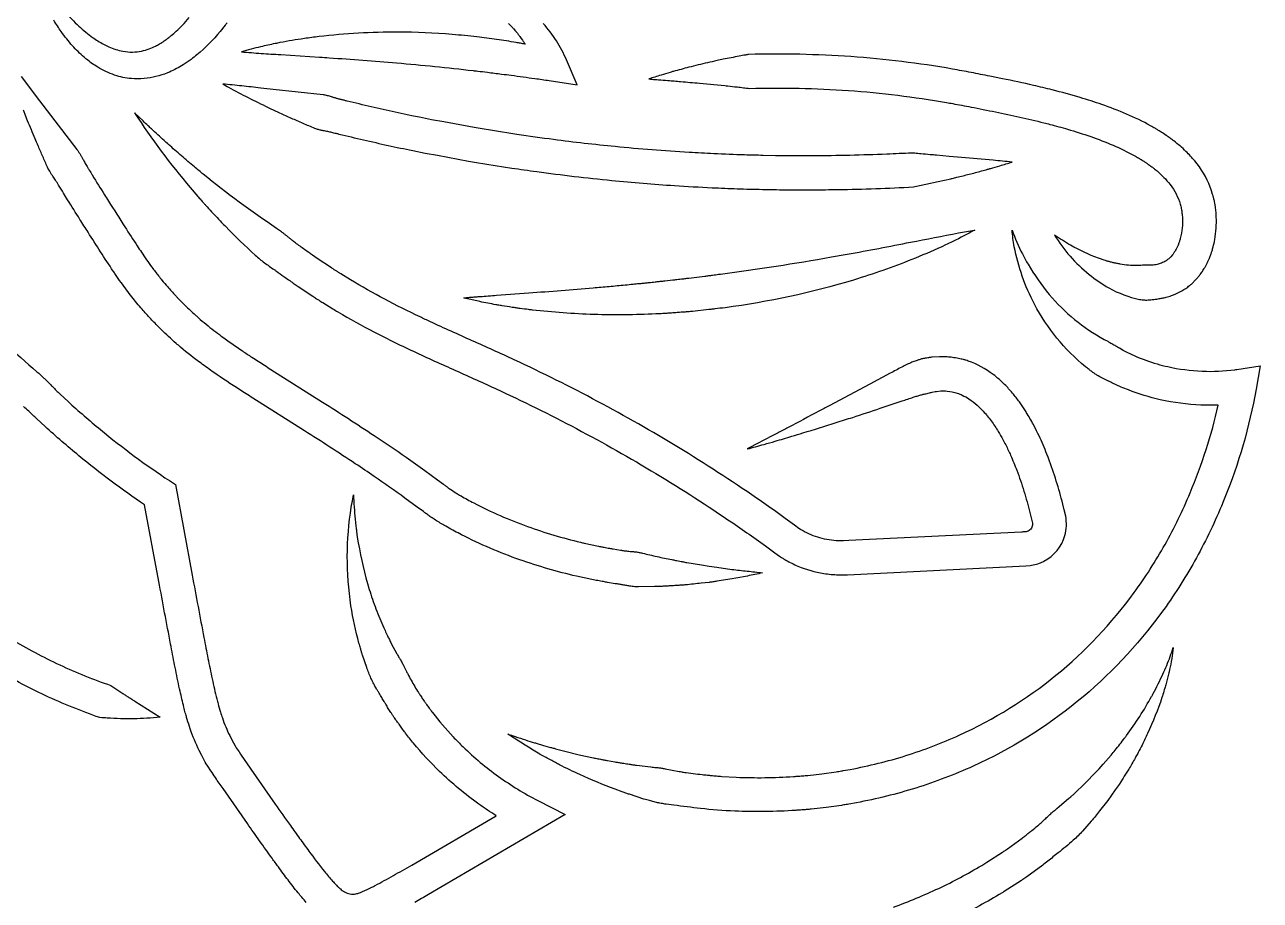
# Model space of a CAD drawing. Header units: millimetres. Extents: x 4236 to 5436, y 1579 to 2339.
# Drawn here: x 4880.3 to 4940.5, y 1863.2 to 1905.9 of the extents above; entities that cross this region are included whole.
import ezdxf

# ---------------------------------------------------------------- set-up
doc = ezdxf.new("R2010")
doc.units = ezdxf.units.MM
doc.layers.add('Default', color=70, linetype='Continuous')

msp = doc.modelspace()

# ---------------------------------------------------------------- linework, layer by layer
at = {"layer": 'Default'}
for points in [[(4890.139, 1905.986, -0.005893), (4890.052, 1905.872), (4889.804, 1905.566, -0.046016), (4888.67, 1904.428, -0.017912), (4888.386, 1904.204, -0.015096), (4887.997, 1903.938, -0.013619), (4887.673, 1903.753, -0.018895), (4887.332, 1903.588, -0.006327), (4887.232, 1903.545, -0.074435), (4886.099, 1903.267, -0.045326), (4885.479, 1903.267, -0.06024), (4884.664, 1903.439, -0.054821), (4883.84, 1903.825, -0.033426), (4883.294, 1904.214, -0.006564), (4883.177, 1904.312, -0.035336), (4882.61, 1904.871, -0.02853), (4882.065, 1905.556, -0.017378), (4881.697, 1906.117, -0.06838)], [(4882.244, 1906.52, 0.024732), (4882.926, 1905.823, 0.013075), (4883.254, 1905.537, 0.015738), (4883.593, 1905.276, 0.032722), (4884.121, 1904.946, 0.019249), (4884.375, 1904.822, 0.063197), (4885.07, 1904.602, 0.047069), (4885.541, 1904.562, 0.05143), (4885.967, 1904.608, 0.037467), (4886.348, 1904.719, 0.023647), (4886.653, 1904.85, 0.018118), (4886.852, 1904.959, 0.015245), (4887.079, 1905.104, 0.004822), (4887.175, 1905.171, -0.004861), (4887.222, 1905.207, -0.001787), (4887.301, 1905.267, 0.003459), (4887.348, 1905.304, 0.009517), (4887.425, 1905.367), (4887.548, 1905.47), (4887.669, 1905.58, 0.016889), (4887.962, 1905.868, 0.01472), (4888.297, 1906.243, 0.008527)], [(4903.855, 1905.955), (4904.002, 1905.801, -0.012558), (4904.057, 1905.744, -0.008362), (4904.109, 1905.685, -0.00503), (4904.177, 1905.603, 0.001243), (4904.228, 1905.542, 0.005399), (4904.279, 1905.481, -0.007181), (4904.326, 1905.418, -0.001409), (4904.405, 1905.312), (4904.469, 1905.228), (4904.528, 1905.14, -0.006101), (4904.577, 1905.069, -0.007748), (4904.655, 1904.949, 0.001671), (4904.437, 1904.988, 0.002348), (4904.219, 1905.026, 0.008753), (4903.267, 1905.176, 0.002418), (4902.789, 1905.241, 0.001037), (4902.311, 1905.302, 0.007445), (4901.111, 1905.417, 0.019562), (4898.463, 1905.532, 0.030209), (4894.619, 1905.314, 0.005781), (4893.904, 1905.219, 0.011968), (4892.717, 1905.019, 0.002083), (4892.481, 1904.973, 0.007802), (4891.776, 1904.819, 0.014696), (4890.843, 1904.573, 0.003343), (4891.324, 1904.533, 0.002164), (4891.802, 1904.498, 0.00071), (4892.755, 1904.436), (4894.647, 1904.315, -0.000531), (4895.118, 1904.283, -0.00503), (4898.397, 1904.033, -0.008365), (4902.121, 1903.66, -0.001563), (4902.353, 1903.634, -0.002383), (4902.817, 1903.579, -0.000973), (4903.513, 1903.49, 0.001331), (4903.977, 1903.432, -0.0007), (4905.137, 1903.274, -0.002877), (4905.832, 1903.174), (4907.196, 1902.97), (4906.673, 1904.177, 0.081385), (4905.544, 1905.947, 0.091001)], [(4880.104, 1903.379), (4881.012, 1902.186), (4881.92, 1900.999), (4882.827, 1899.819, -0.014131), (4882.907, 1899.705, -0.010953), (4882.981, 1899.588, -0.007521), (4883.051, 1899.468, -0.004077), (4883.118, 1899.347, -0.001363), (4883.206, 1899.185, 0.009257), (4883.321, 1898.984, 0.00301), (4883.393, 1898.866, -0.000351), (4883.538, 1898.63, -0.00125), (4883.586, 1898.551, 0.002349), (4884.172, 1897.611, 0.000623), (4884.369, 1897.298, 0.000845), (4885.164, 1896.045, 0.00353), (4885.765, 1895.12, 0.001677), (4885.967, 1894.816, 0.00942), (4886.481, 1894.08, 0.008926), (4886.801, 1893.659, 0.004917), (4886.965, 1893.454, 0.01117), (4887.25, 1893.121, 0.000304), (4887.427, 1892.922, 0.006678), (4887.637, 1892.693, 0.004743), (4887.728, 1892.597, 0.015805), (4888.29, 1892.035, 0.006146), (4888.614, 1891.737, 0.001998), (4888.746, 1891.619, 0.014883), (4889.499, 1891.002, 0.005171), (4889.854, 1890.732, 0.011151), (4890.89, 1890.007, 0.003011), (4891.347, 1889.704, 0.002355), (4891.965, 1889.305, 0.000736), (4892.276, 1889.106), (4894.792, 1887.515, -0.004557), (4897.301, 1885.887, -0.005897), (4898.856, 1884.833, -0.004803), (4899.779, 1884.176), (4900.384, 1883.73), (4900.679, 1883.511, -0.001814), (4900.75, 1883.46, 0.001789), (4900.858, 1883.382, 0.006556), (4900.964, 1883.308, 0.013999), (4901.282, 1883.097, 0.005231), (4901.462, 1882.986, 0.00166), (4901.536, 1882.943, 0.011981), (4902.154, 1882.605, 0.032893), (4904.777, 1881.455, 0.027923), (4907.358, 1880.685, 0.001676), (4907.533, 1880.643), (4908.238, 1880.493, 0.007114), (4908.414, 1880.457, 0.002263), (4908.503, 1880.441, 0.00206), (4908.769, 1880.395, -0.003208), (4908.947, 1880.364), (4909.302, 1880.301, 0.001395), (4909.391, 1880.288, 0.002531), (4909.481, 1880.276, 0.008276), (4909.705, 1880.251, 0.002467), (4909.84, 1880.239, -0.002873), (4909.93, 1880.231, -0.005704), (4910.02, 1880.221, -0.012852), (4910.132, 1880.205, -0.008698), (4910.287, 1880.174, -0.00254), (4910.375, 1880.155, -0.002239), (4910.731, 1880.073, 0.001135), (4911.087, 1879.99, 0.004488), (4911.444, 1879.912, 0.007283), (4911.804, 1879.842, -0.001133), (4911.984, 1879.806, 0.00082), (4912.255, 1879.752, 0.002011), (4912.436, 1879.717, 0.001319), (4912.527, 1879.7), (4913.256, 1879.58), (4913.623, 1879.519), (4913.99, 1879.469), (4914.729, 1879.368, 0.005589), (4915.1, 1879.321, 0.002169), (4915.473, 1879.281, -0.001244), (4915.846, 1879.24, -0.004334), (4916.221, 1879.195, -0.004756), (4915.483, 1879.043), (4914.926, 1878.932), (4914.74, 1878.901), (4913.991, 1878.786, -0.00083), (4913.803, 1878.758, -0.002072), (4913.709, 1878.744, -0.003182), (4913.615, 1878.732), (4913.237, 1878.691, -0.00108), (4912.859, 1878.65, -0.001781), (4912.479, 1878.611, -0.002602), (4912.289, 1878.597, -0.001387), (4912.099, 1878.585, 0.000345), (4911.813, 1878.567, 0.000518), (4911.717, 1878.56, -0.001593), (4911.526, 1878.548, -0.00295), (4911.335, 1878.538, -0.009756), (4910.952, 1878.527), (4910.182, 1878.513, -0.017086), (4910.062, 1878.515, -0.012386), (4909.943, 1878.525, -0.006342), (4909.801, 1878.543, -0.005911), (4909.706, 1878.559, -0.002712), (4909.612, 1878.576, 0.002317), (4909.423, 1878.611, 0.005837), (4909.329, 1878.627, 0.003338), (4909.234, 1878.641, -0.000002), (4909.045, 1878.668), (4908.667, 1878.734, 0.00292), (4908.479, 1878.768, -0.002093), (4908.195, 1878.817, -0.006798), (4907.913, 1878.872), (4907.163, 1879.032, -0.027505), (4904.395, 1879.837, -0.002016), (4904.213, 1879.901, -0.032918), (4901.39, 1881.139, -0.012273), (4900.703, 1881.515, -0.012568), (4900.23, 1881.808, -0.008016), (4900.021, 1881.949, -0.004615), (4899.939, 1882.007, -0.002677), (4899.859, 1882.064, 0.000259), (4899.701, 1882.178), (4899.398, 1882.402), (4898.805, 1882.839, 0.007808), (4897.305, 1883.894, 0.003431), (4896.387, 1884.51, 0.00455), (4893.904, 1886.121), (4891.389, 1887.711, -0.001378), (4890.758, 1888.116, -0.00873), (4889.497, 1888.956, -0.006635), (4888.872, 1889.402, -0.015292), (4887.88, 1890.183, -0.004503), (4887.658, 1890.374, -0.012769), (4886.94, 1891.039, -0.010627), (4886.531, 1891.458, -0.008169), (4886.33, 1891.67, -0.002843), (4886.2, 1891.814, -0.000572), (4886.006, 1892.032, -0.009027), (4885.75, 1892.329, -0.007353), (4885.502, 1892.636, -0.012857), (4884.977, 1893.34, -0.004592), (4884.703, 1893.734, -0.001361), (4884.596, 1893.892, -0.004685), (4883.974, 1894.839, -0.002098), (4883.371, 1895.784, -0.000406), (4882.972, 1896.414, -0.001966), (4882.375, 1897.366, -0.000816), (4882.178, 1897.684, 0.001947), (4881.933, 1898.083, 0.006311), (4881.782, 1898.32, -0.001801), (4881.652, 1898.515, -0.00527), (4881.575, 1898.633, -0.009051), (4881.502, 1898.753, -0.023416), (4881.393, 1898.96, -0.002924), (4881.163, 1899.477, -0.001632), (4880.938, 1899.996, -0.00061), (4880.789, 1900.342, -0.001982), (4880.428, 1901.213, -0.002578), (4880.287, 1901.563, -0.001586), (4880.218, 1901.738, -0.015342)], [(4877.805, 1891.877, 0.022741), (4880.881, 1888.99, -0.014558), (4881.222, 1888.685, -0.001837), (4881.27, 1888.64, -0.008853), (4881.386, 1888.525, -0.002644), (4881.454, 1888.454, 0.00137), (4881.59, 1888.313, 0.002084), (4881.635, 1888.266, 0.009259), (4882.009, 1887.9), (4882.393, 1887.545, 0.01272), (4883.972, 1886.175, 0.025711), (4887.332, 1883.687), (4887.624, 1883.493), (4888.443, 1879.084, 0.001463), (4889.012, 1876.041, 0.001435), (4889.208, 1875.032, 0.001388), (4889.309, 1874.531, 0.002559), (4889.413, 1874.033, 0.008624), (4889.639, 1873.057, 0.002685), (4889.702, 1872.819, 0.008849), (4889.819, 1872.412, 0.009312), (4889.911, 1872.13, 0.030214), (4890.267, 1871.268), (4890.372, 1871.057), (4890.53, 1870.769), (4890.59, 1870.675), (4890.724, 1870.472, 0.002645), (4891.009, 1870.053, 0.000786), (4891.302, 1869.63), (4892.482, 1867.939, 0.001308), (4893.224, 1866.888, 0.001905), (4893.672, 1866.264, 0.002816), (4894.124, 1865.645, 0.009903), (4894.889, 1864.648, 0.003174), (4895.083, 1864.413, 0.007518), (4895.278, 1864.187, 0.010119), (4895.434, 1864.02, 0.006775), (4895.51, 1863.943, 0.017222), (4895.605, 1863.852, -0.000892), (4895.66, 1863.803, 0.022251), (4895.748, 1863.73, -0.006039), (4895.797, 1863.693, 0.041597), (4895.85, 1863.658, -0.006483), (4895.857, 1863.654, 0.093824), (4896.116, 1863.559, 0.038768), (4896.274, 1863.546, 0.032518), (4896.352, 1863.553, 0.02085), (4896.462, 1863.576, 0.009709), (4896.543, 1863.6, 0.009866), (4896.632, 1863.631, 0.011081), (4896.776, 1863.689, 0.008072), (4896.928, 1863.756, 0.009125), (4897.193, 1863.885, 0.003842), (4897.356, 1863.969, 0.00413), (4897.795, 1864.206, 0.002689), (4898.239, 1864.453, 0.001469), (4898.685, 1864.706, 0.000688), (4899.132, 1864.962), (4903.246, 1867.368, -0.013987), (4902.398, 1867.936, -0.035972), (4900.492, 1869.529, -0.027469), (4899.223, 1870.897, -0.010558), (4898.837, 1871.385, -0.008686), (4898.72, 1871.54, -0.002647), (4898.651, 1871.635, 0.001111), (4898.516, 1871.824, 0.001509), (4898.47, 1871.887, -0.01006), (4898.357, 1872.046, -0.003886), (4898.291, 1872.142, -0.002549), (4898.206, 1872.272, -0.000635), (4898.121, 1872.403, -0.001943), (4897.994, 1872.598, -0.007571), (4897.87, 1872.796, -0.007914), (4897.791, 1872.931, 0.004515), (4897.672, 1873.131, 0.002326), (4897.55, 1873.33, 0.000579), (4897.467, 1873.463, -0.012396), (4897.426, 1873.529, -0.00813), (4897.369, 1873.631, -0.001453), (4897.315, 1873.734, -0.001559), (4897.261, 1873.838, -0.002824), (4897.227, 1873.908, -0.006912), (4897.176, 1874.014, -0.011037), (4897.065, 1874.262, -0.015884), (4896.966, 1874.517, -0.00544), (4896.942, 1874.591), (4896.739, 1875.18, -0.004965), (4896.693, 1875.329, -0.002644), (4896.65, 1875.478, 0.000671), (4896.587, 1875.702, 0.000999), (4896.565, 1875.776, -0.02932), (4896.176, 1877.584, -0.010768), (4896.097, 1878.192, -0.078224), (4896.299, 1882.998, 0.008672), (4896.329, 1882.404, 0.006932), (4896.376, 1881.815, 0.001179), (4896.4, 1881.595, 0.002752), (4896.416, 1881.449, 0.007071), (4896.445, 1881.23), (4896.485, 1880.94), (4896.533, 1880.651, 0.033468), (4897.067, 1878.392, 0.019401), (4897.391, 1877.441, 0.014337), (4897.775, 1876.521, 0.003142), (4897.893, 1876.263, -0.002412), (4897.954, 1876.135, 0.001467), (4898.046, 1875.944, 0.006575), (4898.14, 1875.754), (4898.411, 1875.259, 0.009838), (4898.461, 1875.166, 0.005683), (4898.514, 1875.075, 0.000833), (4898.586, 1874.954, -0.003981), (4898.639, 1874.863, -0.007692), (4898.69, 1874.771, -0.00791), (4898.739, 1874.679, -0.003147), (4898.771, 1874.617, -0.001736), (4898.833, 1874.491, -0.001492), (4898.901, 1874.349, 0.006387), (4898.942, 1874.272, 0.002687), (4899.108, 1873.964, 0.008099), (4899.281, 1873.66, 0.013531), (4899.467, 1873.363, 0.003283), (4899.506, 1873.305, 0.000666), (4899.621, 1873.129, 0.007451), (4899.738, 1872.955, 0.008426), (4899.82, 1872.841, -0.002283), (4899.861, 1872.785, -0.001627), (4899.983, 1872.614, 0.005764), (4900.087, 1872.472, 0.005833), (4900.151, 1872.389, 0.027825), (4901.148, 1871.216, 0.010642), (4901.641, 1870.717, 0.036052), (4903.362, 1869.28, 0.035463), (4905.274, 1868.109), (4906.612, 1867.42), (4899.954, 1863.528, -0.000934), (4899.278, 1863.142, -0.00213)], [(4894.001, 1863.136, -0.007317), (4893.776, 1863.399, -0.001727), (4893.603, 1863.609, -0.006808), (4893.111, 1864.24, -0.004572), (4892.64, 1864.872, -0.001615), (4892.333, 1865.295, -0.002534), (4891.727, 1866.141, -0.000912), (4891.128, 1866.989), (4889.943, 1868.688, -0.001155), (4889.574, 1869.223, -0.001991), (4889.351, 1869.55), (4889.2, 1869.779), (4889.122, 1869.903), (4889.079, 1869.973), (4888.906, 1870.294), (4888.78, 1870.545, -0.030368), (4888.348, 1871.592, -0.012384), (4888.199, 1872.056, -0.003822), (4888.143, 1872.254, -0.003558), (4888.072, 1872.517, -0.001345), (4888.037, 1872.648, -0.007068), (4887.853, 1873.427, -0.003214), (4887.742, 1873.942, -0.001943), (4887.637, 1874.455, -0.000646), (4887.586, 1874.711, -0.001425), (4887.388, 1875.731, -0.001468), (4886.818, 1878.782), (4886.126, 1882.506, -0.023581), (4882.921, 1884.899, -0.012781), (4881.277, 1886.325), (4880.878, 1886.694, 0.008913), (4880.478, 1887.064, -0.007256), (4880.227, 1887.294, -0.0125)], [(4879.62, 1875.984, 0.02693), (4881.988, 1874.718, 0.027122), (4884.478, 1873.713), (4884.767, 1873.517), (4885.06, 1873.327, 0.006244), (4885.207, 1873.229, 0.002468), (4885.356, 1873.134, -0.002057), (4885.542, 1873.015, -0.003795), (4885.654, 1872.942), (4886.875, 1872.169, -0.02479), (4885.593, 1872.088, -0.020156), (4884.308, 1872.122, -0.004861), (4883.941, 1872.149, -0.026817), (4881.288, 1873.221, -0.026718), (4878.764, 1874.57)], [(4922.595, 1862.912, 0.021375), (4924.801, 1863.831, 0.025974), (4926.902, 1864.952, 0.009787), (4926.998, 1865.008, 0.00191), (4927.092, 1865.068, -0.002829), (4927.154, 1865.108), (4927.903, 1865.589, 0.012133), (4927.981, 1865.64, 0.006886), (4928.057, 1865.693, 0.001503), (4928.147, 1865.758), (4928.869, 1866.278, 0.008662), (4929.015, 1866.391, 0.002572), (4929.102, 1866.46, -0.001429), (4929.274, 1866.6, -0.002083), (4929.332, 1866.646, 0.002625), (4929.62, 1866.879, 0.006341), (4929.79, 1867.021, 0.00233), (4929.897, 1867.123, -0.000651), (4930.057, 1867.276, -0.004544), (4930.219, 1867.428, -0.00146), (4930.302, 1867.501, -0.002681), (4930.357, 1867.55, -0.006575), (4930.442, 1867.622, -0.004405), (4930.556, 1867.716), (4930.667, 1867.813), (4931.146, 1868.222, -0.001809), (4931.232, 1868.294, 0.005094), (4931.288, 1868.342, 0.009065), (4931.343, 1868.392), (4931.992, 1869.005), (4932.405, 1869.434), (4932.614, 1869.648), (4932.811, 1869.872), (4933.206, 1870.323, -0.002339), (4933.394, 1870.557, 0.002043), (4933.629, 1870.85, 0.007751), (4933.858, 1871.148, 0.004777), (4933.947, 1871.27, 0.033551), (4935.173, 1873.18, 0.002434), (4935.246, 1873.314, 0.016633), (4935.724, 1874.269, 0.019132), (4936.076, 1875.12, 0.011011), (4936.225, 1875.558, -0.018508), (4936.154, 1875.02, -0.01342), (4936.048, 1874.486, -0.002894), (4936.012, 1874.334, -0.011929), (4935.878, 1873.804, -0.003764), (4935.813, 1873.579, -0.003699), (4935.722, 1873.279, -0.001491), (4935.675, 1873.129, -0.02825), (4934.978, 1871.377, -0.008328), (4934.704, 1870.807, -0.010982), (4934.524, 1870.455, -0.004254), (4934.41, 1870.246, -0.002802), (4934.254, 1869.97, -0.000719), (4934.096, 1869.694, -0.003029), (4933.97, 1869.492, -0.000752), (4933.843, 1869.29, 0.00034), (4933.757, 1869.156), (4933.586, 1868.887), (4933.403, 1868.626), (4933.035, 1868.104), (4932.64, 1867.601), (4932.442, 1867.349, -0.009207), (4932.365, 1867.256, -0.002825), (4932.286, 1867.166, 0.003636), (4932.234, 1867.105), (4931.812, 1866.621, -0.021163), (4931.355, 1866.173, -0.01068), (4930.992, 1865.858, -0.005971), (4930.619, 1865.556, -0.000307), (4930.116, 1865.16, 0.002989), (4929.867, 1864.96), (4929.09, 1864.4, -0.001476), (4928.993, 1864.33, -0.008157), (4928.895, 1864.261, -0.008855), (4928.828, 1864.218), (4927.989, 1863.68, 0.000565), (4927.922, 1863.637, -0.004236), (4927.855, 1863.594, -0.006188), (4927.804, 1863.563, -0.008603), (4927.752, 1863.534, -0.026287), (4925.509, 1862.337, -0.021796)]]:
    msp.add_lwpolyline(points, format="xyb", dxfattribs=at)
for points in [[(4938.316, 1896.689, 0.002944), (4938.309, 1896.758, -0.001811), (4938.296, 1896.896, 0.002461), (4938.277, 1897.034, 0.004071), (4938.262, 1897.125, 0.009444), (4938.237, 1897.263, -0.001502), (4938.217, 1897.355, 0.002601), (4938.202, 1897.424, 0.005638), (4938.185, 1897.493, 0.008636), (4938.167, 1897.561, 0.011541), (4938.145, 1897.629), (4938.089, 1897.81), (4938.06, 1897.9), (4938.024, 1897.988, 0.080528), (4937.27, 1899.262, 0.027071), (4936.844, 1899.722, 0.028023), (4936.251, 1900.234, 0.008434), (4936.114, 1900.338, 0.007197), (4935.941, 1900.462, 0.003188), (4935.695, 1900.628, 0.002213), (4935.481, 1900.761, 0.003995), (4935.338, 1900.847, 0.009622), (4935.122, 1900.97, 0.026343), (4933.946, 1901.543, 0.018596), (4932.748, 1902.006, 0.011621), (4931.692, 1902.347, 0.010329), (4930.328, 1902.719, 0.004782), (4929.417, 1902.937, 0.006077), (4927.901, 1903.264, 0.000833), (4927.296, 1903.386, 0.002154), (4926.389, 1903.564, 0.003419), (4925.472, 1903.733, 0.025236), (4920.525, 1904.339, 0.024049), (4915.545, 1904.443, 0.001514), (4915.39, 1904.416, 0.002416), (4915.081, 1904.359, 0.001459), (4914.311, 1904.21, 0.000971), (4914.004, 1904.143, 0.003702), (4913.088, 1903.935, 0.002205), (4912.632, 1903.819, 0.001849), (4911.877, 1903.618, -0.000673), (4911.727, 1903.572, -0.000385), (4911.278, 1903.436, 0.001934), (4910.98, 1903.345, 0.003575), (4910.682, 1903.25, 0.001674), (4910.838, 1903.236, 0.002542), (4911.149, 1903.211, 0.000966), (4911.614, 1903.176, -0.001549), (4911.923, 1903.153, 0.00054), (4912.232, 1903.125, 0.001982), (4913.155, 1903.048), (4914.377, 1902.928, 0.001076), (4914.529, 1902.91, 0.001279), (4914.985, 1902.861, -0.00176), (4915.289, 1902.827, -0.003883), (4915.591, 1902.791, -0.024006), (4920.408, 1902.69, -0.025594), (4925.187, 1902.104, -0.001212), (4925.482, 1902.051, -0.002861), (4926.375, 1901.883, -0.001895), (4927.57, 1901.645, -0.005007), (4928.754, 1901.393, -0.006359), (4929.925, 1901.116, -0.001882), (4930.215, 1901.041, -0.007012), (4931.078, 1900.804, -0.013329), (4932.204, 1900.445, -0.019026), (4933.292, 1900.025, -0.026406), (4934.318, 1899.525, -0.007025), (4934.441, 1899.456, -0.006591), (4934.62, 1899.349, -0.001269), (4934.797, 1899.24, -0.000851), (4934.911, 1899.163, -0.003043), (4935.024, 1899.086, -0.004591), (4935.107, 1899.027, -0.01203), (4935.241, 1898.925, -0.005644), (4935.346, 1898.842, -0.02244), (4935.69, 1898.538, -0.027192), (4935.993, 1898.212, -0.092072), (4936.524, 1897.278), (4936.566, 1897.146, -0.018856), (4936.591, 1897.054, 0.001201), (4936.616, 1896.939, -0.006554), (4936.637, 1896.821, -0.00183), (4936.646, 1896.761, 0.001047), (4936.657, 1896.671, -0.002456), (4936.67, 1896.535, -0.014707), (4936.673, 1896.458, -0.031994), (4936.661, 1895.998, -0.043483), (4936.567, 1895.477, -0.001772), (4936.525, 1895.335, -0.01467), (4936.5, 1895.267), (4936.461, 1895.158), (4936.4, 1895.024, -0.018743), (4936.371, 1894.969, -0.003359), (4936.312, 1894.862, 0.006464), (4936.239, 1894.753, -0.025569), (4936.193, 1894.692), (4936.11, 1894.593, 0.008609), (4936.039, 1894.522, -0.005862), (4935.924, 1894.428, -0.027854), (4935.821, 1894.361, -0.04641), (4935.593, 1894.259, -0.013353), (4935.497, 1894.229, -0.019047), (4935.384, 1894.202, -0.041522), (4935.126, 1894.178, 0.002248), (4934.927, 1894.183, 0.007357), (4934.81, 1894.183, 0.01546), (4934.72, 1894.178, -0.020764), (4934.44, 1894.163, -0.046652), (4933.645, 1894.232, -0.011206), (4933.474, 1894.264, -0.007676), (4933.303, 1894.302, -0.004279), (4933.131, 1894.346, 0.001875), (4933.062, 1894.365, -0.001311), (4932.993, 1894.385, -0.009183), (4932.856, 1894.428, -0.009933), (4932.684, 1894.484, -0.003071), (4932.581, 1894.521, -0.042086), (4931.228, 1895.155, -0.018917), (4930.439, 1895.645, 0.08192), (4932.124, 1893.733, 0.044058), (4933.093, 1893.074, 0.07565), (4934.588, 1892.512, 0.018471), (4934.704, 1892.495, 0.030579), (4934.941, 1892.485, 0.023479), (4935.205, 1892.503, 0.008334), (4935.35, 1892.521, 0.005268), (4935.496, 1892.543, 0.00981), (4935.691, 1892.578, 0.013392), (4935.888, 1892.623, 0.021639), (4936.134, 1892.697, 0.073727), (4936.931, 1893.118, 0.002192), (4937.016, 1893.185, 0.006303), (4937.079, 1893.236, 0.010266), (4937.14, 1893.288, 0.01987), (4937.234, 1893.381, 0.002866), (4937.3, 1893.446, 0.010058), (4937.363, 1893.513), (4937.503, 1893.683, 0.015171), (4937.543, 1893.733, 0.002461), (4937.615, 1893.837, -0.002037), (4937.672, 1893.921, 0.009267), (4937.738, 1894.027, -0.00282), (4937.774, 1894.092, 0.001528), (4937.811, 1894.156, 0.005471), (4937.846, 1894.221, 0.009579), (4937.88, 1894.287, 0.013944), (4937.91, 1894.353), (4937.99, 1894.529), (4938.073, 1894.752, 0.00837), (4938.096, 1894.82, 0.005553), (4938.117, 1894.887, 0.0031), (4938.143, 1894.977, -0.002119), (4938.169, 1895.068, 0.020464), (4938.25, 1895.43, 0.054215), (4938.324, 1896.528, 0.013714), (4938.321, 1896.62, 0.006094)], [(4894.731, 1900.762, 0.003837), (4894.806, 1900.746, 0.001612), (4895.032, 1900.702, -0.006389), (4895.219, 1900.66, -0.002406), (4895.442, 1900.605, 0.002139), (4895.591, 1900.569, 0.003861), (4896.784, 1900.285, 0.006344), (4899.181, 1899.764), (4899.782, 1899.644), (4900.384, 1899.532), (4901.892, 1899.254), (4902.194, 1899.204), (4902.799, 1899.106), (4904.01, 1898.911, 0.001669), (4905.224, 1898.741, 0.004444), (4907.048, 1898.506, 0.006629), (4908.877, 1898.312, 0.009367), (4911.932, 1898.061, 0.003378), (4913.768, 1897.955, 0.001754), (4914.993, 1897.907, 0.002291), (4915.605, 1897.887, 0.003705), (4916.218, 1897.875), (4916.831, 1897.862, 0.000786), (4916.908, 1897.86, 0.006634), (4917.444, 1897.855), (4918.67, 1897.852, 0.002144), (4919.896, 1897.866, 0.004415), (4921.734, 1897.912, 0.005766), (4923.57, 1897.994, 0.00652), (4924.177, 1898.121), (4924.782, 1898.253), (4925.385, 1898.39, 0.001129), (4925.46, 1898.408, 0.002446), (4925.686, 1898.463, 0.000765), (4925.986, 1898.538, 0.000239), (4926.286, 1898.614, 0.001132), (4926.586, 1898.69, 0.002469), (4926.885, 1898.769, 0.003907), (4927.184, 1898.851, -0.000705), (4927.333, 1898.894, -0.000462), (4927.779, 1899.023, 0.001901), (4928.076, 1899.11, 0.003549), (4928.372, 1899.2, 0.002254), (4927.448, 1899.289, 0.000893), (4925.916, 1899.425), (4925.306, 1899.477), (4924.696, 1899.535, 0.002505), (4924.392, 1899.562, -0.000874), (4923.937, 1899.601, -0.003289), (4923.633, 1899.629, -0.002507), (4923.481, 1899.645, -0.003908), (4922.277, 1899.587, -0.004716), (4920.471, 1899.531, -0.003343), (4918.663, 1899.505), (4917.458, 1899.508, -0.001068), (4917.383, 1899.508, -0.006306), (4916.856, 1899.515), (4916.253, 1899.528, -0.004715), (4915.35, 1899.549, -0.002162), (4913.845, 1899.607, -0.002114), (4912.642, 1899.673, -0.00463), (4910.838, 1899.796, -0.006274), (4909.038, 1899.957, -0.009662), (4906.046, 1900.299, -0.002709), (4904.256, 1900.546), (4903.066, 1900.737), (4902.472, 1900.834), (4902.174, 1900.882), (4900.693, 1901.156), (4900.101, 1901.266), (4899.51, 1901.384, -0.006356), (4897.156, 1901.896, -0.003582), (4895.984, 1902.175, 0.002489), (4895.837, 1902.211, -0.001383), (4895.691, 1902.246, -0.005254), (4895.545, 1902.284, -0.009115), (4895.4, 1902.325, 0.002146), (4895.257, 1902.371, 0.00286), (4895.184, 1902.393, 0.007876), (4895.076, 1902.424, 0.009736), (4894.984, 1902.447, 0.024097), (4894.817, 1902.477), (4892.388, 1902.743, 0.000405), (4891.777, 1902.81, 0.001363), (4890.858, 1902.91, 0.0027), (4889.934, 1903.002, 0.002694), (4890.205, 1902.851, 0.014786), (4892.138, 1901.867, 0.001563), (4892.277, 1901.8, 0.003286), (4892.698, 1901.604, 0.000623), (4893.262, 1901.348, 0.001496), (4893.83, 1901.1, 0.003463), (4894.4, 1900.858, 0.016015), (4894.49, 1900.825, 0.021439), (4894.656, 1900.779, 0.005974)], [(4924.337, 1889.681, 0.003773), (4924.273, 1889.67, -0.00073), (4924.146, 1889.649, 0.000204), (4924.062, 1889.633, 0.005218), (4923.968, 1889.613, 0.002588), (4923.817, 1889.566, 0.003426), (4923.697, 1889.528, 0.007368), (4923.598, 1889.493, 0.010954), (4923.501, 1889.455, 0.015086), (4923.003, 1889.216, 0.004546), (4922.443, 1888.918), (4921.449, 1888.391), (4919.463, 1887.333, -0.000662), (4918.967, 1887.068, -0.001293), (4917.473, 1886.28, -0.001376), (4916.975, 1886.015, -0.001606), (4915.477, 1885.23, 0.004968), (4916.294, 1885.453, 0.001819), (4916.837, 1885.609, 0.000314), (4917.65, 1885.847, 0.00073), (4918.19, 1886.012, 0.001793), (4919.807, 1886.515, 0.002524), (4920.614, 1886.771, 0.00136), (4921.954, 1887.21), (4923.024, 1887.568, 0.001126), (4923.291, 1887.659, -0.002256), (4923.558, 1887.749, -0.004474), (4923.75, 1887.81, -0.007796), (4923.929, 1887.863, -0.007786), (4924.094, 1887.906, -0.000525), (4924.178, 1887.922, 0.009983), (4924.288, 1887.948, 0.009308), (4924.409, 1887.977, 0.005908), (4924.476, 1887.989), (4924.629, 1888.022, -0.021877), (4924.689, 1888.032), (4924.899, 1888.058, -0.037698), (4925.209, 1888.052, -0.055299), (4925.708, 1887.945, -0.030271), (4925.949, 1887.851, -0.036474), (4926.277, 1887.668, -0.037348), (4926.676, 1887.359, -0.034683), (4927.128, 1886.891, -0.003632), (4927.167, 1886.844, -0.015701), (4927.356, 1886.602, -0.011402), (4927.534, 1886.344, -0.007512), (4927.704, 1886.077, -0.014304), (4927.928, 1885.688, -0.013116), (4928.192, 1885.165, -0.006016), (4928.302, 1884.927, -0.014783), (4928.604, 1884.191, -0.016391), (4928.952, 1883.178, -0.012842), (4929.244, 1882.14), (4929.308, 1881.877), (4929.365, 1881.622, -0.107865), (4929.342, 1881.426, -0.143098), (4929.204, 1881.256, -0.068625), (4929.105, 1881.21, -0.01545), (4929.02, 1881.194, -0.002771), (4928.908, 1881.187, -0.001248), (4928.828, 1881.183), (4920.419, 1880.766), (4920.158, 1880.754, -0.010816), (4920.014, 1880.753, -0.004183), (4919.928, 1880.755, -0.030657), (4919.469, 1880.799, -0.060753), (4918.585, 1881.051, -0.029967), (4918.172, 1881.255), (4918.073, 1881.314), (4917.994, 1881.362), (4917.777, 1881.522), (4917.326, 1881.851), (4916.865, 1882.181, 0.003248), (4915.935, 1882.831, 0.028288), (4908.19, 1887.547, 0.014149), (4904.13, 1889.57, 0.00272), (4903.103, 1890.042, 0.000268), (4901.054, 1890.963, -0.002507), (4900.041, 1891.426, -0.002237), (4899.54, 1891.662, -0.010745), (4897.817, 1892.525, -0.015065), (4896.148, 1893.47), (4895.683, 1893.76, -0.000527), (4895.567, 1893.832, -0.001714), (4895.451, 1893.904, -0.003492), (4895.335, 1893.978, -0.005261), (4895.221, 1894.054), (4894.535, 1894.509), (4894.309, 1894.665, -0.001158), (4894.252, 1894.704, -0.002586), (4894.084, 1894.822, -0.001073), (4893.86, 1894.981, -0.007362), (4893.638, 1895.142, -0.005353), (4893.42, 1895.309, -0.006272), (4893.258, 1895.437, -0.000464), (4893.151, 1895.523, 0.002722), (4893.044, 1895.609, 0.002558), (4892.99, 1895.651, 0.000536), (4892.936, 1895.693, 0.001938), (4892.826, 1895.776, 0.002643), (4892.744, 1895.837, 0.009929), (4892.548, 1895.976, -0.024456), (4888.984, 1898.61, -0.001536), (4888.555, 1898.967, -0.004043), (4887.916, 1899.51, -0.005997), (4887.287, 1900.066, -0.003662), (4887.076, 1900.252, -0.003026), (4886.765, 1900.536, -0.000393), (4886.455, 1900.822, -0.005266), (4886.3, 1900.966, -0.0021), (4886.046, 1901.209), (4885.635, 1901.597, 0.031272), (4888.345, 1897.961), (4888.716, 1897.528, 0.0045), (4888.858, 1897.368, 0.001148), (4889.001, 1897.209, -0.001617), (4889.096, 1897.103, 0.004968), (4889.385, 1896.786, 0.00178), (4889.58, 1896.577, 0.000198), (4889.874, 1896.264, 0.001795), (4890.074, 1896.059, 0.014059), (4891.517, 1894.662, 0.014916), (4891.735, 1894.476, 0.010569), (4891.962, 1894.301, 0.006011), (4892.195, 1894.133, 0.001466), (4892.43, 1893.969, -0.001126), (4892.548, 1893.887, -0.001514), (4892.898, 1893.637, 0.001475), (4893.131, 1893.47, 0.003339), (4893.367, 1893.306), (4893.602, 1893.143), (4894.32, 1892.668, 0.006766), (4894.5, 1892.55, 0.002527), (4894.621, 1892.473, 0.000826), (4894.804, 1892.359), (4895.292, 1892.056, 0.002364), (4895.538, 1891.908, 0.014235), (4897.295, 1890.931, 0.011138), (4899.345, 1889.926, 0.002463), (4900.374, 1889.456, -0.000236), (4902.42, 1888.536, -0.002754), (4903.433, 1888.071, -0.014534), (4907.41, 1886.089, -0.028135), (4914.997, 1881.47, -0.003356), (4915.907, 1880.833), (4916.358, 1880.51), (4916.814, 1880.178), (4917.05, 1880.006), (4917.138, 1879.948), (4917.208, 1879.904, 0.007005), (4917.35, 1879.82, 0.030174), (4917.943, 1879.527, 0.060593), (4919.212, 1879.166, 0.030414), (4919.912, 1879.101, 0.005172), (4920.036, 1879.099, 0.008783), (4920.201, 1879.101), (4920.361, 1879.107), (4929.05, 1879.539), (4929.254, 1879.557, 0.019366), (4929.399, 1879.581, 0.039357), (4929.712, 1879.671, 0.030874), (4929.93, 1879.767, 0.20586), (4930.946, 1881.015, 0.117635), (4930.986, 1881.954), (4930.916, 1882.263), (4930.846, 1882.546, 0.012956), (4930.531, 1883.668, 0.016429), (4930.149, 1884.778, 0.003256), (4930.07, 1884.984, 0.017613), (4929.687, 1885.871, 0.010077), (4929.453, 1886.342, 0.017798), (4929.116, 1886.937, 0.004507), (4928.994, 1887.132, 0.012662), (4928.734, 1887.518, 0.021373), (4928.395, 1887.953, 0.021285), (4928.014, 1888.368, 0.033556), (4927.455, 1888.859, 0.083212), (4926.236, 1889.512, 0.019655), (4926.131, 1889.548, 0.007639), (4926.067, 1889.566, 0.004679), (4926.002, 1889.583, 0.002372), (4925.894, 1889.609), (4925.698, 1889.654, 0.001829), (4925.543, 1889.676, 0.024311), (4925.278, 1889.706, 0.007467), (4925.145, 1889.713, 0.004402), (4925.013, 1889.716, 0.001307), (4924.836, 1889.719), (4924.487, 1889.699, 0.01443), (4924.401, 1889.69, 0.006883)], [(4912.535, 1893.542, 0.001643), (4912.632, 1893.554), (4913.406, 1893.647, 0.003212), (4913.599, 1893.671, 0.001484), (4913.792, 1893.698, -0.001231), (4914.082, 1893.737, -0.000986), (4914.178, 1893.75, 0.010968), (4919.576, 1894.581, 0.001399), (4920.346, 1894.719, 0.003166), (4921.889, 1895.002, 0.001216), (4923.434, 1895.3, -0.002029), (4925.768, 1895.749, -0.001308), (4926.554, 1895.893, -0.014645), (4925.49, 1895.338, -0.003783), (4925.129, 1895.165, -0.013371), (4923.665, 1894.525, -0.021624), (4920.842, 1893.518, -0.001254), (4920.651, 1893.459, -0.040879), (4914.396, 1892.112, -0.001158), (4913.899, 1892.049, -0.002047), (4913.7, 1892.026, -0.001287), (4913.601, 1892.015), (4912.804, 1891.931, -0.003224), (4912.605, 1891.913, -0.001681), (4912.405, 1891.897, 0.000565), (4912.106, 1891.875, 0.000703), (4912.006, 1891.867, -0.001918), (4911.706, 1891.844, -0.002686), (4911.507, 1891.831, -0.006138), (4911.207, 1891.816, -0.020061), (4908.206, 1891.774, -0.001509), (4908.006, 1891.78, -0.020774), (4905.017, 1891.996, -0.001563), (4904.818, 1892.02, 0.000895), (4904.422, 1892.072, -0.001241), (4904.224, 1892.099, -0.002366), (4904.026, 1892.127, -0.001021), (4903.533, 1892.206, -0.002), (4903.336, 1892.238, -0.001265), (4903.237, 1892.255, -0.003145), (4902.844, 1892.329, -0.001435), (4902.452, 1892.406, -0.001347), (4902.159, 1892.471, -0.003355), (4901.867, 1892.539, -0.003567), (4901.672, 1892.587, -0.003652), (4901.872, 1892.607, -0.002476), (4902.071, 1892.625, -0.001284), (4902.27, 1892.641, -0.000483), (4902.468, 1892.656, -0.001312), (4902.865, 1892.688, -0.00277), (4903.261, 1892.716), (4904.839, 1892.832, 0.001062), (4906.408, 1892.951, 0.002124), (4907.971, 1893.079, 0.001994), (4908.361, 1893.113, 0.000504), (4909.14, 1893.184, -0.001494), (4909.529, 1893.219, -0.000626), (4909.918, 1893.26, -0.002445), (4910.209, 1893.288, -0.001145), (4910.306, 1893.297, 0.004163), (4910.501, 1893.316, 0.002075), (4910.695, 1893.336, -0.00074), (4910.985, 1893.369, -0.000889), (4911.082, 1893.379, -0.00146), (4911.276, 1893.4, -0.003017), (4911.47, 1893.419), (4911.858, 1893.464, -0.001466), (4912.051, 1893.486, 0.000969), (4912.342, 1893.519, 0.002494)], [(4933.066, 1888.539, -0.000368), (4933.01, 1888.568), (4932.786, 1888.681, -0.032376), (4932.509, 1888.829, -0.013782), (4932.351, 1888.932, -0.009768), (4932.198, 1889.043, -0.005571), (4932.049, 1889.158, -0.001862), (4931.95, 1889.236, -0.098479), (4929.466, 1892.276, -0.074771), (4928.485, 1895.082, -0.022649), (4928.372, 1895.893, 0.030064), (4928.879, 1894.729, 0.015425), (4929.154, 1894.229, 0.042552), (4930.186, 1892.757, 0.092357), (4932.861, 1890.563, -0.001448), (4933.004, 1890.491, -0.00722), (4933.145, 1890.417, -0.007795), (4933.237, 1890.365, 0.006542), (4933.327, 1890.31, 0.002257), (4933.419, 1890.258, -0.002041), (4933.51, 1890.205, -0.005616), (4933.6, 1890.151), (4933.781, 1890.042, 0.00568), (4933.838, 1890.008, 0.010317), (4933.895, 1889.976, 0.015294), (4933.967, 1889.941), (4934.35, 1889.763, 0.029069), (4935.443, 1889.372, 0.014796), (4935.956, 1889.239, 0.043345), (4937.639, 1889.02, 0.044508), (4939.221, 1889.091, 0.003142), (4939.324, 1889.105), (4940.465, 1889.276), (4940.263, 1888.144, -0.051925), (4938.713, 1882.791, -0.003264), (4938.571, 1882.447, -0.02754), (4937.266, 1879.77, -0.030094), (4935.655, 1877.26, -0.12966), (4926.481, 1869.785, -0.030572), (4923.692, 1868.716, -0.029114), (4920.796, 1868.001), (4920.429, 1867.934, -0.003958), (4920.292, 1867.91, -0.009504), (4920.062, 1867.874), (4919.324, 1867.769), (4918.583, 1867.687, -0.004691), (4918.397, 1867.67, -0.002465), (4918.212, 1867.656, 0.000755), (4917.933, 1867.635, 0.000994), (4917.84, 1867.628, -0.027027), (4914.864, 1867.592, -0.01645), (4913.195, 1867.721, -0.009291), (4911.904, 1867.885), (4911.534, 1867.931, -0.016476), (4911.281, 1867.967, -0.009203), (4911.167, 1867.99, -0.012808), (4910.94, 1868.041, -0.007804), (4910.715, 1868.102, -0.003014), (4910.447, 1868.18), (4909.738, 1868.412, -0.004725), (4909.65, 1868.44, -0.003597), (4909.562, 1868.47, -0.002473), (4909.475, 1868.502, -0.001353), (4909.387, 1868.534), (4909.038, 1868.661, -0.016658), (4907.33, 1869.368, -0.012397), (4906.336, 1869.85, -0.007731), (4906.132, 1869.956, -0.002335), (4906.011, 1870.022, 0.001064), (4905.769, 1870.154, 0.001378), (4905.689, 1870.197, 0.001613), (4905.608, 1870.241, -0.001812), (4905.488, 1870.307, -0.00604), (4905.368, 1870.374), (4905.054, 1870.562, -0.010174), (4904.431, 1870.944, -0.00307), (4904.125, 1871.142, -0.001727), (4903.821, 1871.342, -0.002558), (4904.167, 1871.229, 0.002223), (4904.684, 1871.058, 0.00662), (4905.115, 1870.924, 0.00183), (4905.202, 1870.899), (4905.547, 1870.795), (4905.895, 1870.699, -0.002848), (4906.068, 1870.652, 0.001991), (4906.327, 1870.579, 0.00656), (4906.588, 1870.513), (4907.283, 1870.341), (4907.981, 1870.191, 0.008841), (4908.198, 1870.144, 0.002945), (4908.329, 1870.119, 0.001058), (4908.504, 1870.087, -0.002076), (4908.678, 1870.055), (4909.027, 1869.99, 0.003423), (4909.114, 1869.976, 0.001776), (4909.202, 1869.962, -0.000624), (4909.377, 1869.936, -0.002147), (4909.465, 1869.922, -0.001497), (4909.726, 1869.88, 0.003822), (4909.9, 1869.853, 0.006827), (4910.076, 1869.83), (4910.775, 1869.743, -0.001736), (4911.037, 1869.718, -0.005723), (4911.212, 1869.699, -0.009681), (4911.385, 1869.675, -0.006329), (4911.471, 1869.66), (4912.157, 1869.527, 0.001934), (4912.286, 1869.504, 0.002517), (4912.373, 1869.489, 0.005487), (4912.502, 1869.469), (4912.849, 1869.426, 0.003204), (4913.283, 1869.372, 0.007416), (4913.543, 1869.346, -0.001899), (4913.717, 1869.33, 0.00117), (4913.978, 1869.306, 0.004938), (4914.24, 1869.285), (4914.937, 1869.244, 0.026873), (4917.728, 1869.277, -0.00224), (4917.902, 1869.291, 0.00139), (4918.163, 1869.31, 0.006143), (4918.424, 1869.333), (4919.117, 1869.409), (4919.808, 1869.508, 0.006519), (4919.937, 1869.527, 0.005179), (4920.066, 1869.548, 0.002656), (4920.152, 1869.564), (4920.495, 1869.626, 0.028964), (4923.198, 1870.294, 0.030828), (4925.796, 1871.289, 0.129787), (4934.32, 1878.235, 0.030064), (4935.824, 1880.579, 0.027724), (4937.047, 1883.088, 0.043617), (4938.42, 1887.366, -0.019479), (4937.573, 1887.369, -0.043716), (4935.594, 1887.625, -0.036923), (4934.04, 1888.105, -0.007763), (4933.691, 1888.247), (4933.236, 1888.457, -0.01123), (4933.122, 1888.511, -0.002595)]]:
    msp.add_lwpolyline(points, format="xyb", close=True, dxfattribs=at)

doc.saveas('drawing.dxf')
